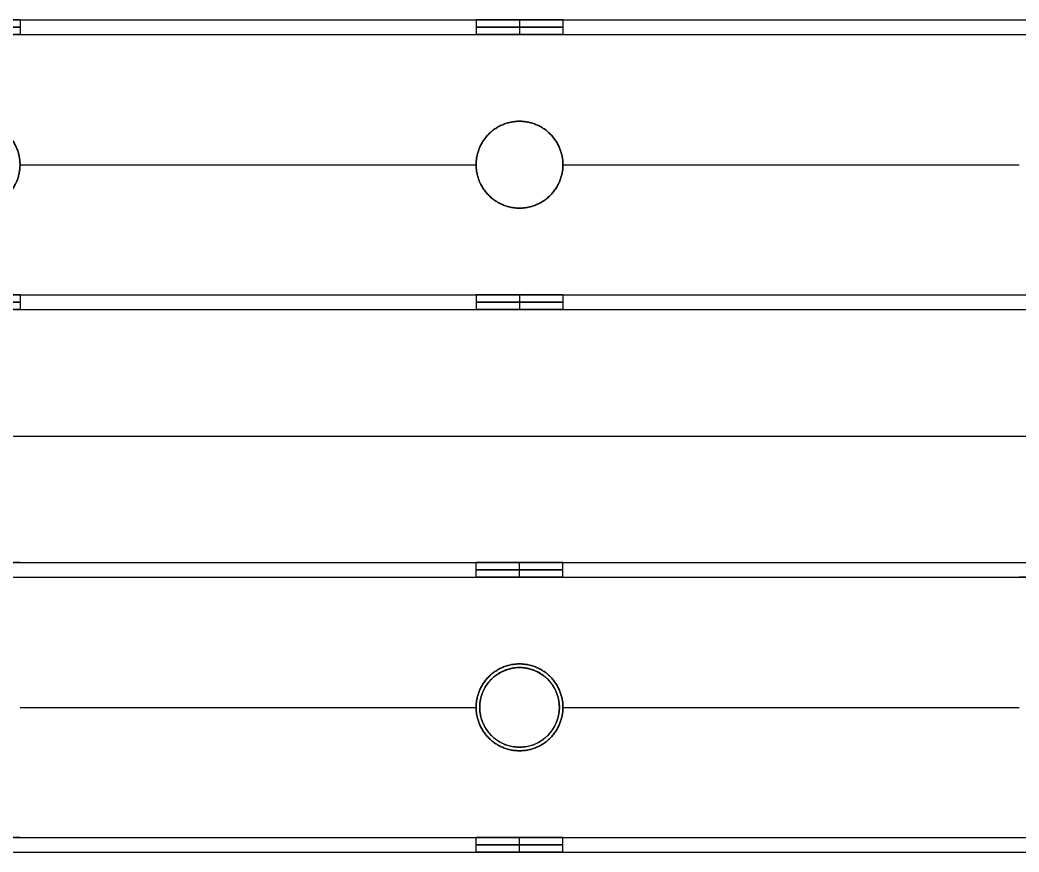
# Model space of a CAD drawing. Header units: millimetres. Extents: x -6529 to 809, y -8611 to 207.
# Drawn here: x -105.5 to 32.5, y -4410.7 to -4295.7 of the extents above; entities that cross this region are included whole.
import ezdxf

# ---------------------------------------------------------------- set-up
doc = ezdxf.new("R2010")
doc.units = ezdxf.units.MM
doc.header["$MEASUREMENT"] = 0
for name, color, linetype, true_color in [('gaten$11mm', 7, 'Continuous', 0xff6a35), ('platen', 7, 'Continuous', 0x007f00), ('staal', 5, 'Continuous', 0x0000ff)]:
    doc.layers.add(name, color=color, linetype=linetype, true_color=true_color)

# ---------------------------------------------------------------- blocks, each defined once
blk = doc.blocks.new('top plaat')
at = {"layer": 'platen'}
for p, q in [((0, -618), (1316, -618)), ((0, -618, 18), (1316, -618, 18)), ((470.5, -650), (470.5, -650, 18)), ((465, -655.5), (465, -655.5, 18)), ((476, -655.5), (476, -655.5, 18)), ((470.5, -661), (470.5, -661, 18))]:
    blk.add_line(p, q, dxfattribs=at)
blk.add_circle((470.5, -655.5, 9), 5.5, dxfattribs=at)
for points in [[(470.5, -650), (476, -650), (476, -655.5), (476, -661), (470.5, -661), (465, -661), (465, -655.5), (465, -650), (470.5, -650)], [(470.5, -650, 18), (476, -650, 18), (476, -655.5, 18), (476, -661, 18), (470.5, -661, 18), (465, -661, 18), (465, -655.5, 18), (465, -650, 18), (470.5, -650, 18)]]:
    blk.add_rational_spline(points, [1, 0.707106781187, 1, 0.707106781187, 1, 0.707106781187, 1, 0.707106781187, 1], degree=2, knots=[-37.699112, -37.699112, -37.699112, -28.274334, -28.274334, -18.849556, -18.849556, -9.424778, -9.424778, 0, 0, 0], dxfattribs=at)
blk = doc.blocks.new('plaat base')
at = {"layer": 'platen'}
for p, q in [((58, -600), (1258, -600)), ((58, -600, 18), (1258, -600, 18))]:
    blk.add_line(p, q, dxfattribs=at)

msp = doc.modelspace()

# ---------------------------------------------------------------- linework, layer by layer
at = {"layer": 'gaten$11mm'}
msp.add_circle((-36.47, -4390.71), 5.5, dxfattribs=at)
at = {"layer": 'staal'}
for p, q in [((-105.47, -4295.71, 1296), (-105.47, -4297.71, 1296)), ((-42.47, -4295.71, 1296), (-42.47, -4297.71, 1296)), ((-36.47, -4295.71, 1302), (-36.47, -4297.71, 1302)), ((-36.47, -4295.71, 1290), (-36.47, -4297.71, 1290)), ((-30.47, -4295.71, 1296), (-30.47, -4297.71, 1296)), ((-36.47, -4309.71, 1278), (-36.47, -4309.71, 1276)), ((-36.47, -4309.71, 1316), (-36.47, -4309.71, 1314)), ((-105.47, -4315.71, 1278), (-105.47, -4315.71, 1276)), ((-105.47, -4315.71, 1316), (-105.47, -4315.71, 1314)), ((-42.47, -4315.71, 1278), (-42.47, -4315.71, 1276)), ((-42.47, -4315.71, 1316), (-42.47, -4315.71, 1314)), ((-30.47, -4315.71, 1278), (-30.47, -4315.71, 1276)), ((-30.47, -4315.71, 1316), (-30.47, -4315.71, 1314)), ((-36.47, -4321.71, 1278), (-36.47, -4321.71, 1276)), ((-36.47, -4321.71, 1316), (-36.47, -4321.71, 1314)), ((-105.47, -4333.71, 1296), (-105.47, -4335.71, 1296)), ((-42.47, -4333.71, 1296), (-42.47, -4335.71, 1296)), ((-36.47, -4333.71, 1302), (-36.47, -4335.71, 1302)), ((-36.47, -4333.71, 1290), (-36.47, -4335.71, 1290)), ((-30.47, -4333.71, 1296), (-30.47, -4335.71, 1296)), ((-42.47, -4372.71, 20), (-42.47, -4370.71, 20)), ((-36.47, -4372.71, 26), (-36.47, -4370.71, 26)), ((-36.47, -4372.71, 14), (-36.47, -4370.71, 14)), ((-30.47, -4372.71, 20), (-30.47, -4370.71, 20)), ((-36.47, -4384.71, 2), (-36.47, -4384.71)), ((-36.47, -4384.71, 40), (-36.47, -4384.71, 38)), ((-42.47, -4390.71, 2), (-42.47, -4390.71)), ((-42.47, -4390.71, 40), (-42.47, -4390.71, 38)), ((-30.47, -4390.71, 2), (-30.47, -4390.71)), ((-30.47, -4390.71, 40), (-30.47, -4390.71, 38)), ((-36.47, -4396.71, 2), (-36.47, -4396.71)), ((-36.47, -4396.71, 40), (-36.47, -4396.71, 38)), ((-42.47, -4410.71, 20), (-42.47, -4408.71, 20)), ((-36.47, -4410.71, 26), (-36.47, -4408.71, 26)), ((-36.47, -4410.71, 14), (-36.47, -4408.71, 14)), ((-30.47, -4410.71, 20), (-30.47, -4408.71, 20))]:
    msp.add_line(p, q, dxfattribs=at)
for points in [[(-466.97, -4295.71, 1276), (-149.22, -4295.71, 1276), (168.53, -4295.71, 1276)], [(-466.97, -4295.71, 1316), (-149.22, -4295.71, 1316), (168.53, -4295.71, 1316)], [(-105.47, -4295.71, 1296), (-73.97, -4295.71, 1296), (-42.47, -4295.71, 1296)], [(-30.47, -4295.71, 1296), (1.03, -4295.71, 1296), (32.53, -4295.71, 1296)], [(-466.97, -4297.71, 1278), (-149.22, -4297.71, 1278), (168.53, -4297.71, 1278)], [(-466.97, -4297.71, 1314), (-149.22, -4297.71, 1314), (168.53, -4297.71, 1314)], [(-105.47, -4297.71, 1296), (-73.97, -4297.71, 1296), (-42.47, -4297.71, 1296)], [(-30.47, -4297.71, 1296), (1.03, -4297.71, 1296), (32.53, -4297.71, 1296)], [(-105.47, -4315.71, 1276), (-73.97, -4315.71, 1276), (-42.47, -4315.71, 1276)], [(-105.47, -4315.71, 1316), (-73.97, -4315.71, 1316), (-42.47, -4315.71, 1316)], [(-105.47, -4315.71, 1278), (-73.97, -4315.71, 1278), (-42.47, -4315.71, 1278)], [(-105.47, -4315.71, 1314), (-73.97, -4315.71, 1314), (-42.47, -4315.71, 1314)], [(-30.47, -4315.71, 1276), (1.03, -4315.71, 1276), (32.53, -4315.71, 1276)], [(-30.47, -4315.71, 1316), (1.03, -4315.71, 1316), (32.53, -4315.71, 1316)], [(-30.47, -4315.71, 1278), (1.03, -4315.71, 1278), (32.53, -4315.71, 1278)], [(-30.47, -4315.71, 1314), (1.03, -4315.71, 1314), (32.53, -4315.71, 1314)], [(-466.97, -4333.71, 1278), (-149.22, -4333.71, 1278), (168.53, -4333.71, 1278)], [(-466.97, -4333.71, 1314), (-149.22, -4333.71, 1314), (168.53, -4333.71, 1314)], [(-105.47, -4333.71, 1296), (-73.97, -4333.71, 1296), (-42.47, -4333.71, 1296)], [(-30.47, -4333.71, 1296), (1.03, -4333.71, 1296), (32.53, -4333.71, 1296)], [(-466.97, -4335.71, 1276), (-149.22, -4335.71, 1276), (168.53, -4335.71, 1276)], [(-466.97, -4335.71, 1316), (-149.22, -4335.71, 1316), (168.53, -4335.71, 1316)], [(-105.47, -4335.71, 1296), (-73.97, -4335.71, 1296), (-42.47, -4335.71, 1296)], [(-30.47, -4335.71, 1296), (1.03, -4335.71, 1296), (32.53, -4335.71, 1296)], [(-466.97, -4370.71), (-149.22, -4370.71), (168.53, -4370.71)], [(-466.97, -4370.71, 40), (-149.22, -4370.71, 40), (168.53, -4370.71, 40)], [(-105.47, -4370.71, 20), (-73.97, -4370.71, 20), (-42.47, -4370.71, 20)], [(-30.47, -4370.71, 20), (1.03, -4370.71, 20), (32.53, -4370.71, 20)], [(-466.97, -4372.71, 2), (-149.22, -4372.71, 2), (168.53, -4372.71, 2)], [(-466.97, -4372.71, 38), (-149.22, -4372.71, 38), (168.53, -4372.71, 38)], [(-105.47, -4372.71, 20), (-73.97, -4372.71, 20), (-42.47, -4372.71, 20)], [(-30.47, -4372.71, 20), (1.03, -4372.71, 20), (32.53, -4372.71, 20)], [(-105.47, -4390.71), (-73.97, -4390.71), (-42.47, -4390.71)], [(-105.47, -4390.71, 40), (-73.97, -4390.71, 40), (-42.47, -4390.71, 40)], [(-105.47, -4390.71, 2), (-73.97, -4390.71, 2), (-42.47, -4390.71, 2)], [(-105.47, -4390.71, 38), (-73.97, -4390.71, 38), (-42.47, -4390.71, 38)], [(-30.47, -4390.71), (1.03, -4390.71), (32.53, -4390.71)], [(-30.47, -4390.71, 40), (1.03, -4390.71, 40), (32.53, -4390.71, 40)], [(-30.47, -4390.71, 2), (1.03, -4390.71, 2), (32.53, -4390.71, 2)], [(-30.47, -4390.71, 38), (1.03, -4390.71, 38), (32.53, -4390.71, 38)], [(-466.97, -4408.71, 2), (-149.22, -4408.71, 2), (168.53, -4408.71, 2)], [(-466.97, -4408.71, 38), (-149.22, -4408.71, 38), (168.53, -4408.71, 38)], [(-105.47, -4408.71, 20), (-73.97, -4408.71, 20), (-42.47, -4408.71, 20)], [(-30.47, -4408.71, 20), (1.03, -4408.71, 20), (32.53, -4408.71, 20)], [(-466.97, -4410.71), (-149.22, -4410.71), (168.53, -4410.71)], [(-466.97, -4410.71, 40), (-149.22, -4410.71, 40), (168.53, -4410.71, 40)], [(-105.47, -4410.71, 20), (-73.97, -4410.71, 20), (-42.47, -4410.71, 20)], [(-30.47, -4410.71, 20), (1.03, -4410.71, 20), (32.53, -4410.71, 20)]]:
    msp.add_open_spline(points, degree=2, dxfattribs=at)
for points, weights, knots in [([(-111.47, -4295.71, 1302), (-105.47, -4295.71, 1302), (-105.47, -4295.71, 1296), (-105.47, -4295.71, 1290), (-111.47, -4295.71, 1290), (-117.47, -4295.71, 1290), (-117.47, -4295.71, 1296), (-117.47, -4295.71, 1302), (-111.47, -4295.71, 1302)], [1, 0.707106781187, 1, 0.707106781187, 1, 0.707106781187, 1, 0.707106781187, 1], [0, 0, 0, 7.853982, 7.853982, 15.707963, 15.707963, 23.561945, 23.561945, 31.415927, 31.415927, 31.415927]), ([(-36.47, -4295.71, 1302), (-30.47, -4295.71, 1302), (-30.47, -4295.71, 1296), (-30.47, -4295.71, 1290), (-36.47, -4295.71, 1290), (-42.47, -4295.71, 1290), (-42.47, -4295.71, 1296), (-42.47, -4295.71, 1302), (-36.47, -4295.71, 1302)], [1, 0.707106781187, 1, 0.707106781187, 1, 0.707106781187, 1, 0.707106781187, 1], [0, 0, 0, 7.853982, 7.853982, 15.707963, 15.707963, 23.561945, 23.561945, 31.415927, 31.415927, 31.415927]), ([(-111.47, -4296.71, 1302), (-105.47, -4296.71, 1302), (-105.47, -4296.71, 1296), (-105.47, -4296.71, 1290), (-111.47, -4296.71, 1290), (-117.47, -4296.71, 1290), (-117.47, -4296.71, 1296), (-117.47, -4296.71, 1302), (-111.47, -4296.71, 1302)], [1, 0.707106781187, 1, 0.707106781187, 1, 0.707106781187, 1, 0.707106781187, 1], [0, 0, 0, 7.853982, 7.853982, 15.707963, 15.707963, 23.561945, 23.561945, 31.415927, 31.415927, 31.415927]), ([(-36.47, -4296.71, 1302), (-30.47, -4296.71, 1302), (-30.47, -4296.71, 1296), (-30.47, -4296.71, 1290), (-36.47, -4296.71, 1290), (-42.47, -4296.71, 1290), (-42.47, -4296.71, 1296), (-42.47, -4296.71, 1302), (-36.47, -4296.71, 1302)], [1, 0.707106781187, 1, 0.707106781187, 1, 0.707106781187, 1, 0.707106781187, 1], [0, 0, 0, 7.853982, 7.853982, 15.707963, 15.707963, 23.561945, 23.561945, 31.415927, 31.415927, 31.415927]), ([(-111.47, -4297.71, 1302), (-117.47, -4297.71, 1302), (-117.47, -4297.71, 1296), (-117.47, -4297.71, 1290), (-111.47, -4297.71, 1290), (-105.47, -4297.71, 1290), (-105.47, -4297.71, 1296), (-105.47, -4297.71, 1302), (-111.47, -4297.71, 1302)], [1, 0.707106781187, 1, 0.707106781187, 1, 0.707106781187, 1, 0.707106851018, 0.999999860338], [-31.415927, -31.415927, -31.415927, -23.561944, -23.561944, -15.707962, -15.707962, -7.85398, -7.85398, 0, 0, 0]), ([(-36.47, -4297.71, 1302), (-42.47, -4297.71, 1302), (-42.47, -4297.71, 1296), (-42.47, -4297.71, 1290), (-36.47, -4297.71, 1290), (-30.47, -4297.71, 1290), (-30.47, -4297.71, 1296), (-30.47, -4297.71, 1302), (-36.47, -4297.71, 1302)], [1, 0.707106781187, 1, 0.707106781187, 1, 0.707106781187, 1, 0.707106851018, 0.999999860338], [-31.415927, -31.415927, -31.415927, -23.561944, -23.561944, -15.707962, -15.707962, -7.85398, -7.85398, 0, 0, 0]), ([(-111.47, -4321.71, 1276), (-117.47, -4321.71, 1276), (-117.47, -4315.71, 1276), (-117.47, -4309.71, 1276), (-111.47, -4309.71, 1276), (-105.47, -4309.71, 1276), (-105.47, -4315.71, 1276), (-105.47, -4321.71, 1276), (-111.47, -4321.71, 1276)], [1, 0.707106781187, 1, 0.707106781187, 1, 0.707106781187, 1, 0.707106781187, 1], [-31.415927, -31.415927, -31.415927, -23.561945, -23.561945, -15.707963, -15.707963, -7.853982, -7.853982, 0, 0, 0]), ([(-111.47, -4321.71, 1316), (-105.47, -4321.71, 1316), (-105.47, -4315.71, 1316), (-105.47, -4309.71, 1316), (-111.47, -4309.71, 1316), (-117.47, -4309.71, 1316), (-117.47, -4315.71, 1316), (-117.47, -4321.71, 1316), (-111.47, -4321.71, 1316)], [1, 0.707106781187, 1, 0.707106781187, 1, 0.707106781187, 1, 0.707106781187, 1], [0, 0, 0, 7.853982, 7.853982, 15.707963, 15.707963, 23.561945, 23.561945, 31.415927, 31.415927, 31.415927]), ([(-111.47, -4321.71, 1278), (-105.47, -4321.71, 1278), (-105.47, -4315.71, 1278), (-105.47, -4309.71, 1278), (-111.47, -4309.71, 1278), (-117.47, -4309.71, 1278), (-117.47, -4315.71, 1278), (-117.47, -4321.71, 1278), (-111.47, -4321.71, 1278)], [1, 0.707106781187, 1, 0.707106781187, 1, 0.707106781187, 1, 0.707106781187, 1], [0, 0, 0, 7.853982, 7.853982, 15.707963, 15.707963, 23.561945, 23.561945, 31.415927, 31.415927, 31.415927]), ([(-111.47, -4321.71, 1314), (-117.47, -4321.71, 1314), (-117.47, -4315.71, 1314), (-117.47, -4309.71, 1314), (-111.47, -4309.71, 1314), (-105.47, -4309.71, 1314), (-105.47, -4315.71, 1314), (-105.47, -4321.71, 1314), (-111.47, -4321.71, 1314)], [1, 0.707106781187, 1, 0.707106781187, 1, 0.707106781187, 1, 0.707106781187, 1], [-31.415927, -31.415927, -31.415927, -23.561945, -23.561945, -15.707963, -15.707963, -7.853982, -7.853982, 0, 0, 0]), ([(-111.47, -4321.71, 1277), (-105.47, -4321.71, 1277), (-105.47, -4315.71, 1277), (-105.47, -4309.71, 1277), (-111.47, -4309.71, 1277), (-117.47, -4309.71, 1277), (-117.47, -4315.71, 1277), (-117.47, -4321.71, 1277), (-111.47, -4321.71, 1277)], [1, 0.707106781187, 1, 0.707106781187, 1, 0.707106781187, 1, 0.707106781187, 1], [0, 0, 0, 7.853982, 7.853982, 15.707963, 15.707963, 23.561945, 23.561945, 31.415927, 31.415927, 31.415927]), ([(-111.47, -4321.71, 1315), (-105.47, -4321.71, 1315), (-105.47, -4315.71, 1315), (-105.47, -4309.71, 1315), (-111.47, -4309.71, 1315), (-117.47, -4309.71, 1315), (-117.47, -4315.71, 1315), (-117.47, -4321.71, 1315), (-111.47, -4321.71, 1315)], [1, 0.707106781187, 1, 0.707106781187, 1, 0.707106781187, 1, 0.707106781187, 1], [0, 0, 0, 7.853982, 7.853982, 15.707963, 15.707963, 23.561945, 23.561945, 31.415927, 31.415927, 31.415927]), ([(-36.47, -4321.71, 1276), (-42.47, -4321.71, 1276), (-42.47, -4315.71, 1276), (-42.47, -4309.71, 1276), (-36.47, -4309.71, 1276), (-30.47, -4309.71, 1276), (-30.47, -4315.71, 1276), (-30.47, -4321.71, 1276), (-36.47, -4321.71, 1276)], [1, 0.707106781187, 1, 0.707106781187, 1, 0.707106781187, 1, 0.707106781187, 1], [-31.415927, -31.415927, -31.415927, -23.561945, -23.561945, -15.707963, -15.707963, -7.853982, -7.853982, 0, 0, 0]), ([(-36.47, -4321.71, 1316), (-30.47, -4321.71, 1316), (-30.47, -4315.71, 1316), (-30.47, -4309.71, 1316), (-36.47, -4309.71, 1316), (-42.47, -4309.71, 1316), (-42.47, -4315.71, 1316), (-42.47, -4321.71, 1316), (-36.47, -4321.71, 1316)], [1, 0.707106781187, 1, 0.707106781187, 1, 0.707106781187, 1, 0.707106781187, 1], [0, 0, 0, 7.853982, 7.853982, 15.707963, 15.707963, 23.561945, 23.561945, 31.415927, 31.415927, 31.415927]), ([(-36.47, -4321.71, 1278), (-30.47, -4321.71, 1278), (-30.47, -4315.71, 1278), (-30.47, -4309.71, 1278), (-36.47, -4309.71, 1278), (-42.47, -4309.71, 1278), (-42.47, -4315.71, 1278), (-42.47, -4321.71, 1278), (-36.47, -4321.71, 1278)], [1, 0.707106781187, 1, 0.707106781187, 1, 0.707106781187, 1, 0.707106781187, 1], [0, 0, 0, 7.853982, 7.853982, 15.707963, 15.707963, 23.561945, 23.561945, 31.415927, 31.415927, 31.415927]), ([(-36.47, -4321.71, 1314), (-42.47, -4321.71, 1314), (-42.47, -4315.71, 1314), (-42.47, -4309.71, 1314), (-36.47, -4309.71, 1314), (-30.47, -4309.71, 1314), (-30.47, -4315.71, 1314), (-30.47, -4321.71, 1314), (-36.47, -4321.71, 1314)], [1, 0.707106781187, 1, 0.707106781187, 1, 0.707106781187, 1, 0.707106781187, 1], [-31.415927, -31.415927, -31.415927, -23.561945, -23.561945, -15.707963, -15.707963, -7.853982, -7.853982, 0, 0, 0]), ([(-36.47, -4321.71, 1277), (-30.47, -4321.71, 1277), (-30.47, -4315.71, 1277), (-30.47, -4309.71, 1277), (-36.47, -4309.71, 1277), (-42.47, -4309.71, 1277), (-42.47, -4315.71, 1277), (-42.47, -4321.71, 1277), (-36.47, -4321.71, 1277)], [1, 0.707106781187, 1, 0.707106781187, 1, 0.707106781187, 1, 0.707106781187, 1], [0, 0, 0, 7.853982, 7.853982, 15.707963, 15.707963, 23.561945, 23.561945, 31.415927, 31.415927, 31.415927]), ([(-36.47, -4321.71, 1315), (-30.47, -4321.71, 1315), (-30.47, -4315.71, 1315), (-30.47, -4309.71, 1315), (-36.47, -4309.71, 1315), (-42.47, -4309.71, 1315), (-42.47, -4315.71, 1315), (-42.47, -4321.71, 1315), (-36.47, -4321.71, 1315)], [1, 0.707106781187, 1, 0.707106781187, 1, 0.707106781187, 1, 0.707106781187, 1], [0, 0, 0, 7.853982, 7.853982, 15.707963, 15.707963, 23.561945, 23.561945, 31.415927, 31.415927, 31.415927]), ([(-111.47, -4333.71, 1302), (-105.47, -4333.71, 1302), (-105.47, -4333.71, 1296), (-105.47, -4333.71, 1290), (-111.47, -4333.71, 1290), (-117.47, -4333.71, 1290), (-117.47, -4333.71, 1296), (-117.47, -4333.71, 1302), (-111.47, -4333.71, 1302)], [1, 0.707106781187, 1, 0.707106781187, 1, 0.707106781187, 1, 0.707106781187, 1], [0, 0, 0, 7.853982, 7.853982, 15.707963, 15.707963, 23.561945, 23.561945, 31.415927, 31.415927, 31.415927]), ([(-36.47, -4333.71, 1302), (-30.47, -4333.71, 1302), (-30.47, -4333.71, 1296), (-30.47, -4333.71, 1290), (-36.47, -4333.71, 1290), (-42.47, -4333.71, 1290), (-42.47, -4333.71, 1296), (-42.47, -4333.71, 1302), (-36.47, -4333.71, 1302)], [0.999999860338, 0.707106851018, 1, 0.707106781187, 1, 0.707106781187, 1, 0.707106851018, 0.999999860338], [0, 0, 0, 7.853981, 7.853981, 15.707963, 15.707963, 23.561946, 23.561946, 31.415927, 31.415927, 31.415927]), ([(-111.47, -4334.71, 1302), (-105.47, -4334.71, 1302), (-105.47, -4334.71, 1296), (-105.47, -4334.71, 1290), (-111.47, -4334.71, 1290), (-117.47, -4334.71, 1290), (-117.47, -4334.71, 1296), (-117.47, -4334.71, 1302), (-111.47, -4334.71, 1302)], [1, 0.707106781187, 1, 0.707106781187, 1, 0.707106781187, 1, 0.707106781187, 1], [0, 0, 0, 7.853982, 7.853982, 15.707963, 15.707963, 23.561945, 23.561945, 31.415927, 31.415927, 31.415927]), ([(-111.47, -4335.71, 1302), (-117.47, -4335.71, 1302), (-117.47, -4335.71, 1296), (-117.47, -4335.71, 1290), (-111.47, -4335.71, 1290), (-105.47, -4335.71, 1290), (-105.47, -4335.71, 1296), (-105.47, -4335.71, 1302), (-111.47, -4335.71, 1302)], [1, 0.707106781187, 1, 0.707106781187, 1, 0.707106781187, 1, 0.707106781187, 1], [-31.415927, -31.415927, -31.415927, -23.561945, -23.561945, -15.707963, -15.707963, -7.853982, -7.853982, 0, 0, 0]), ([(-36.47, -4334.71, 1302), (-30.47, -4334.71, 1302), (-30.47, -4334.71, 1296), (-30.47, -4334.71, 1290), (-36.47, -4334.71, 1290), (-42.47, -4334.71, 1290), (-42.47, -4334.71, 1296), (-42.47, -4334.71, 1302), (-36.47, -4334.71, 1302)], [1, 0.707106781187, 1, 0.707106781187, 1, 0.707106781187, 1, 0.707106781187, 1], [0, 0, 0, 7.853982, 7.853982, 15.707963, 15.707963, 23.561945, 23.561945, 31.415927, 31.415927, 31.415927]), ([(-36.47, -4335.71, 1302), (-42.47, -4335.71, 1302), (-42.47, -4335.71, 1296), (-42.47, -4335.71, 1290), (-36.47, -4335.71, 1290), (-30.47, -4335.71, 1290), (-30.47, -4335.71, 1296), (-30.47, -4335.71, 1302), (-36.47, -4335.71, 1302)], [1, 0.707106781187, 1, 0.707106781187, 1, 0.707106781187, 1, 0.707106781187, 1], [-31.415927, -31.415927, -31.415927, -23.561945, -23.561945, -15.707963, -15.707963, -7.853982, -7.853982, 0, 0, 0]), ([(-111.47, -4370.71, 26), (-117.47, -4370.71, 26), (-117.47, -4370.71, 20), (-117.47, -4370.71, 14), (-111.47, -4370.71, 14), (-105.47, -4370.71, 14), (-105.47, -4370.71, 20), (-105.47, -4370.71, 26), (-111.47, -4370.71, 26)], [1, 0.707106781187, 1, 0.707106781187, 1, 0.707106781187, 1, 0.707106781187, 1], [-31.415927, -31.415927, -31.415927, -23.561945, -23.561945, -15.707963, -15.707963, -7.853982, -7.853982, 0, 0, 0]), ([(-36.47, -4370.71, 26), (-42.47, -4370.71, 26), (-42.47, -4370.71, 20), (-42.47, -4370.71, 14), (-36.47, -4370.71, 14), (-30.47, -4370.71, 14), (-30.47, -4370.71, 20), (-30.47, -4370.71, 26), (-36.47, -4370.71, 26)], [1, 0.707106781187, 1, 0.707106781187, 1, 0.707106781187, 1, 0.707106781187, 1], [-31.415927, -31.415927, -31.415927, -23.561945, -23.561945, -15.707963, -15.707963, -7.853982, -7.853982, 0, 0, 0]), ([(-36.47, -4371.71, 26), (-30.47, -4371.71, 26), (-30.47, -4371.71, 20), (-30.47, -4371.71, 14), (-36.47, -4371.71, 14), (-42.47, -4371.71, 14), (-42.47, -4371.71, 20), (-42.47, -4371.71, 26), (-36.47, -4371.71, 26)], [1, 0.707106781187, 1, 0.707106781187, 1, 0.707106781187, 1, 0.707106781187, 1], [0, 0, 0, 7.853982, 7.853982, 15.707963, 15.707963, 23.561945, 23.561945, 31.415927, 31.415927, 31.415927]), ([(-36.47, -4372.71, 26), (-30.47, -4372.71, 26), (-30.47, -4372.71, 20), (-30.47, -4372.71, 14), (-36.47, -4372.71, 14), (-42.47, -4372.71, 14), (-42.47, -4372.71, 20), (-42.47, -4372.71, 26), (-36.47, -4372.71, 26)], [0.999999860338, 0.707106851018, 1, 0.707106781187, 1, 0.707106781187, 1, 0.707106851018, 0.999999860338], [0, 0, 0, 7.853981, 7.853981, 15.707963, 15.707963, 23.561946, 23.561946, 31.415927, 31.415927, 31.415927]), ([(38.53, -4372.71, 26), (44.53, -4372.71, 26), (44.53, -4372.71, 20), (44.53, -4372.71, 14), (38.53, -4372.71, 14), (32.53, -4372.71, 14), (32.53, -4372.71, 20), (32.53, -4372.71, 26), (38.53, -4372.71, 26)], [0.999999860338, 0.707106851018, 1, 0.707106781187, 1, 0.707106781187, 1, 0.707106851018, 0.999999860338], [0, 0, 0, 7.853981, 7.853981, 15.707963, 15.707963, 23.561946, 23.561946, 31.415927, 31.415927, 31.415927]), ([(-36.47, -4384.71), (-42.47, -4384.71), (-42.47, -4390.71), (-42.47, -4396.71), (-36.47, -4396.71), (-30.47, -4396.71), (-30.47, -4390.71), (-30.47, -4384.71), (-36.47, -4384.71)], [1, 0.707106781187, 1, 0.707106781187, 1, 0.707106781187, 1, 0.707106781187, 1], [-31.415927, -31.415927, -31.415927, -23.561945, -23.561945, -15.707963, -15.707963, -7.853982, -7.853982, 0, 0, 0]), ([(-36.47, -4384.71, 40), (-30.47, -4384.71, 40), (-30.47, -4390.71, 40), (-30.47, -4396.71, 40), (-36.47, -4396.71, 40), (-42.47, -4396.71, 40), (-42.47, -4390.71, 40), (-42.47, -4384.71, 40), (-36.47, -4384.71, 40)], [1, 0.707106781187, 1, 0.707106781187, 1, 0.707106781187, 1, 0.707106781187, 1], [0, 0, 0, 7.853982, 7.853982, 15.707963, 15.707963, 23.561945, 23.561945, 31.415927, 31.415927, 31.415927]), ([(-36.47, -4384.71, 2), (-30.47, -4384.71, 2), (-30.47, -4390.71, 2), (-30.47, -4396.71, 2), (-36.47, -4396.71, 2), (-42.47, -4396.71, 2), (-42.47, -4390.71, 2), (-42.47, -4384.71, 2), (-36.47, -4384.71, 2)], [1, 0.707106781187, 1, 0.707106781187, 1, 0.707106781187, 1, 0.707106781187, 1], [0, 0, 0, 7.853982, 7.853982, 15.707963, 15.707963, 23.561945, 23.561945, 31.415927, 31.415927, 31.415927]), ([(-36.47, -4384.71, 38), (-42.47, -4384.71, 38), (-42.47, -4390.71, 38), (-42.47, -4396.71, 38), (-36.47, -4396.71, 38), (-30.47, -4396.71, 38), (-30.47, -4390.71, 38), (-30.47, -4384.71, 38), (-36.47, -4384.71, 38)], [1, 0.707106781187, 1, 0.707106781187, 1, 0.707106781187, 1, 0.707106781187, 1], [-31.415927, -31.415927, -31.415927, -23.561945, -23.561945, -15.707963, -15.707963, -7.853982, -7.853982, 0, 0, 0]), ([(-36.47, -4384.71, 1), (-30.47, -4384.71, 1), (-30.47, -4390.71, 1), (-30.47, -4396.71, 1), (-36.47, -4396.71, 1), (-42.47, -4396.71, 1), (-42.47, -4390.71, 1), (-42.47, -4384.71, 1), (-36.47, -4384.71, 1)], [1, 0.707106781187, 1, 0.707106781187, 1, 0.707106781187, 1, 0.707106781187, 1], [0, 0, 0, 7.853982, 7.853982, 15.707963, 15.707963, 23.561945, 23.561945, 31.415927, 31.415927, 31.415927]), ([(-36.47, -4384.71, 39), (-30.47, -4384.71, 39), (-30.47, -4390.71, 39), (-30.47, -4396.71, 39), (-36.47, -4396.71, 39), (-42.47, -4396.71, 39), (-42.47, -4390.71, 39), (-42.47, -4384.71, 39), (-36.47, -4384.71, 39)], [1, 0.707106781187, 1, 0.707106781187, 1, 0.707106781187, 1, 0.707106781187, 1], [0, 0, 0, 7.853982, 7.853982, 15.707963, 15.707963, 23.561945, 23.561945, 31.415927, 31.415927, 31.415927]), ([(-111.47, -4408.71, 26), (-117.47, -4408.71, 26), (-117.47, -4408.71, 20), (-117.47, -4408.71, 14), (-111.47, -4408.71, 14), (-105.47, -4408.71, 14), (-105.47, -4408.71, 20), (-105.47, -4408.71, 26), (-111.47, -4408.71, 26)], [1, 0.707106781187, 1, 0.707106781187, 1, 0.707106781187, 1, 0.707106851018, 0.999999860338], [-31.415927, -31.415927, -31.415927, -23.561944, -23.561944, -15.707962, -15.707962, -7.85398, -7.85398, 0, 0, 0]), ([(-36.47, -4408.71, 26), (-42.47, -4408.71, 26), (-42.47, -4408.71, 20), (-42.47, -4408.71, 14), (-36.47, -4408.71, 14), (-30.47, -4408.71, 14), (-30.47, -4408.71, 20), (-30.47, -4408.71, 26), (-36.47, -4408.71, 26)], [1, 0.707106781187, 1, 0.707106781187, 1, 0.707106781187, 1, 0.707106851018, 0.999999860338], [-31.415927, -31.415927, -31.415927, -23.561944, -23.561944, -15.707962, -15.707962, -7.85398, -7.85398, 0, 0, 0]), ([(-36.47, -4409.71, 26), (-30.47, -4409.71, 26), (-30.47, -4409.71, 20), (-30.47, -4409.71, 14), (-36.47, -4409.71, 14), (-42.47, -4409.71, 14), (-42.47, -4409.71, 20), (-42.47, -4409.71, 26), (-36.47, -4409.71, 26)], [1, 0.707106781187, 1, 0.707106781187, 1, 0.707106781187, 1, 0.707106781187, 1], [0, 0, 0, 7.853982, 7.853982, 15.707963, 15.707963, 23.561945, 23.561945, 31.415927, 31.415927, 31.415927]), ([(-36.47, -4410.71, 26), (-30.47, -4410.71, 26), (-30.47, -4410.71, 20), (-30.47, -4410.71, 14), (-36.47, -4410.71, 14), (-42.47, -4410.71, 14), (-42.47, -4410.71, 20), (-42.47, -4410.71, 26), (-36.47, -4410.71, 26)], [1, 0.707106781187, 1, 0.707106781187, 1, 0.707106781187, 1, 0.707106781187, 1], [0, 0, 0, 7.853982, 7.853982, 15.707963, 15.707963, 23.561945, 23.561945, 31.415927, 31.415927, 31.415927])]:
    msp.add_rational_spline(points, weights, degree=2, knots=knots, dxfattribs=at)

# ---------------------------------------------------------------- block references
at = {"layer": 'platen'}
for name, p in [('top plaat', (-506.97, -3735.21, 1316)), ('plaat base', (-506.97, -3753.21, 40))]:
    msp.add_blockref(name, p, dxfattribs=at)

doc.saveas('drawing.dxf')
